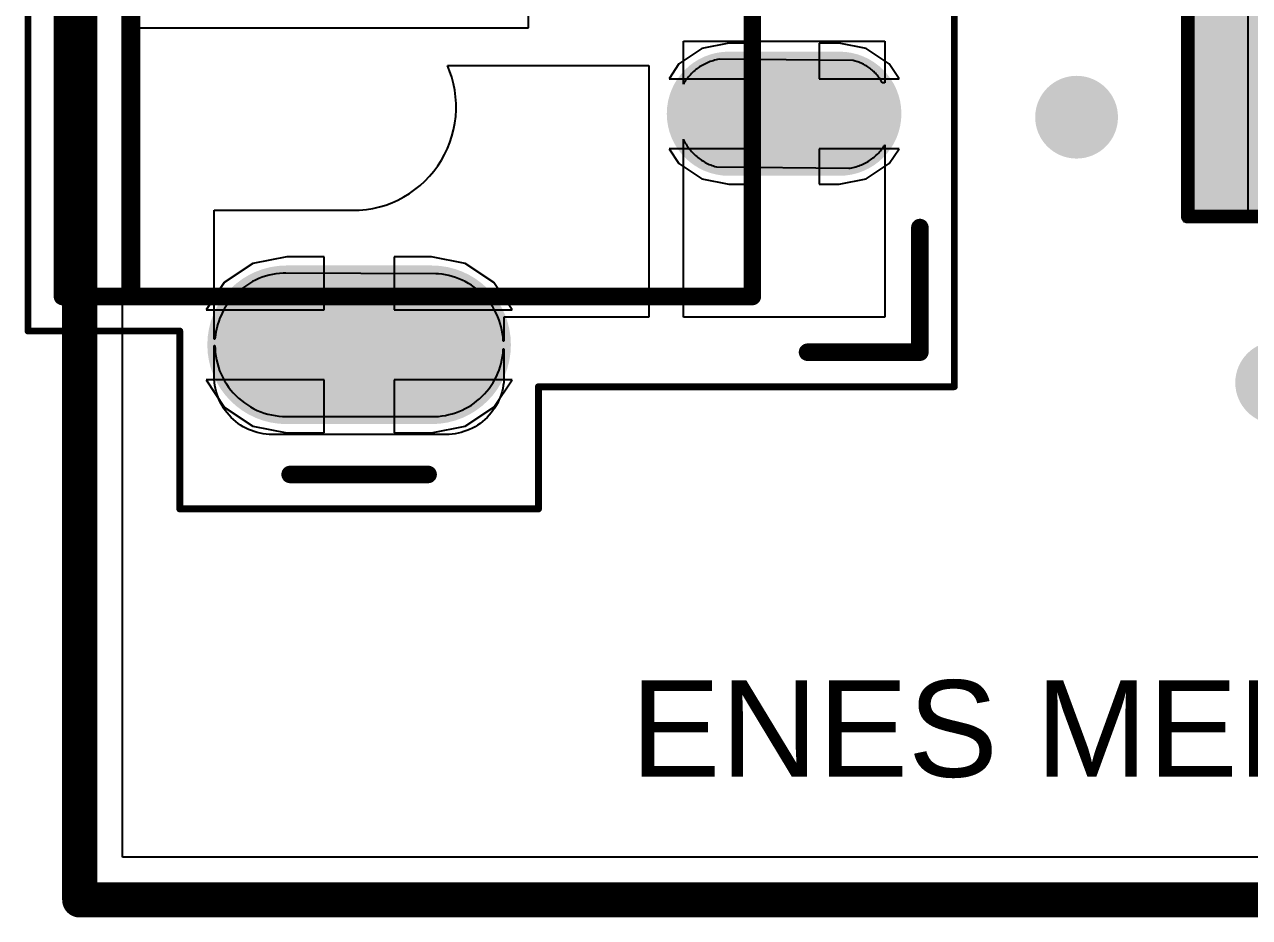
# Model space of a CAD drawing. Header units: millimetres. Extents: x -0.02 to 2.02, y -0.29 to 0.8.
# Drawn here: x -0.0157 to 0.3338, y -0.0155 to 0.2393 of the extents above; entities that cross this region are included whole.
import ezdxf

# ---------------------------------------------------------------- set-up
doc = ezdxf.new("R2010")
doc.units = ezdxf.units.MM
doc.header["$MEASUREMENT"] = 0
for name, color, linetype in [('BottomLayer', 5, 'Continuous'), ('BottomSolder', 6, 'Continuous'), ('DrillGuide', 244, 'Continuous'), ('KeepOutLayer', 6, 'Continuous'), ('Mechanical2', 216, 'Continuous'), ('Mechanical3', 76, 'Continuous'), ('Mechanical4', 56, 'Continuous'), ('Mechanical5', 56, 'Continuous'), ('MultiLayer', 9, 'Continuous'), ('PadHoleLayer', 156, 'Continuous'), ('TopLayer', 1, 'Continuous'), ('TopOverlay', 2, 'Continuous'), ('TopPaste', 8, 'Continuous'), ('TopSolder', 216, 'Continuous'), ('ViaHoleLayer', 16, 'Continuous')]:
    doc.layers.add(name, color=color, linetype=linetype)
doc.styles.add('Arial', font='arial.ttf', dxfattribs={"height": 0.2})

# ---------------------------------------------------------------- blocks, each defined once
blk = doc.blocks.new('_7')
at = {"layer": 'BottomLayer'}
h = blk.add_hatch(color=5, dxfattribs=at)
edge = h.paths.add_edge_path()
edge.add_arc((0.09547, 0.10551), 0.01575, 180, 360)
edge.add_line((0.11122, 0.10551), (0.11122, 0.13701))
edge.add_arc((0.09547, 0.13701), 0.01575, 0, 180)
edge.add_line((0.07972, 0.13701), (0.07972, 0.10551))
h = blk.add_hatch(color=5, dxfattribs=at)
edge = h.paths.add_edge_path()
edge.add_arc((0.16142, -0.02067), 0.02067, 180, 360)
edge.add_line((0.18209, -0.02067), (0.18209, 0.02067))
edge.add_arc((0.16142, 0.02067), 0.02067, 0, 180)
edge.add_line((0.14075, 0.02067), (0.14075, -0.02067))
at = {"layer": 'BottomSolder'}
h = blk.add_hatch(color=6, dxfattribs=at)
edge = h.paths.add_edge_path()
edge.add_arc((0.09547, 0.10551), 0.01772, 180, 360)
edge.add_line((0.11319, 0.10551), (0.11319, 0.13701))
edge.add_arc((0.09547, 0.13701), 0.01772, 0, 180)
edge.add_line((0.07776, 0.13701), (0.07776, 0.10551))
h = blk.add_hatch(color=6, dxfattribs=at)
edge = h.paths.add_edge_path()
edge.add_arc((0.16142, -0.02067), 0.02264, 180, 360)
edge.add_line((0.18406, -0.02067), (0.18406, 0.02067))
edge.add_arc((0.16142, 0.02067), 0.02264, 0, 180)
edge.add_line((0.13878, 0.02067), (0.13878, -0.02067))
at = {"layer": 'MultiLayer'}
h = blk.add_hatch(color=9, dxfattribs=at)
edge = h.paths.add_edge_path()
edge.add_arc((0.09547, 0.10551), 0.01575, 180, 360)
edge.add_line((0.11122, 0.10551), (0.11122, 0.13701))
edge.add_arc((0.09547, 0.13701), 0.01575, 0, 180)
edge.add_line((0.07972, 0.13701), (0.07972, 0.10551))
h = blk.add_hatch(color=9, dxfattribs=at)
edge = h.paths.add_edge_path()
edge.add_arc((0.16142, -0.02067), 0.02067, 180, 360)
edge.add_line((0.18209, -0.02067), (0.18209, 0.02067))
edge.add_arc((0.16142, 0.02067), 0.02067, 0, 180)
edge.add_line((0.14075, 0.02067), (0.14075, -0.02067))
at = {"layer": 'PadHoleLayer'}
h = blk.add_hatch(color=156, dxfattribs=at)
edge = h.paths.add_edge_path()
edge.add_arc((0.09547, 0.11339), 0.0128, 180, 360)
edge.add_line((0.10827, 0.11339), (0.10827, 0.12913))
edge.add_arc((0.09547, 0.12913), 0.0128, 0, 180)
edge.add_line((0.08268, 0.12913), (0.08268, 0.11339))
h = blk.add_hatch(color=156, dxfattribs=at)
edge = h.paths.add_edge_path()
edge.add_arc((0.16142, -0.0126), 0.01378, 180, 360)
edge.add_line((0.1752, -0.0126), (0.1752, 0.0126))
edge.add_arc((0.16142, 0.0126), 0.01378, 0, 180)
edge.add_line((0.14764, 0.0126), (0.14764, -0.0126))
at = {"layer": 'TopLayer'}
h = blk.add_hatch(color=1, dxfattribs=at)
edge = h.paths.add_edge_path()
edge.add_arc((0.09547, 0.10551), 0.01575, 180, 360)
edge.add_line((0.11122, 0.10551), (0.11122, 0.13701))
edge.add_arc((0.09547, 0.13701), 0.01575, 0, 180)
edge.add_line((0.07972, 0.13701), (0.07972, 0.10551))
h = blk.add_hatch(color=1, dxfattribs=at)
edge = h.paths.add_edge_path()
edge.add_arc((0.16142, -0.02067), 0.02067, 180, 360)
edge.add_line((0.18209, -0.02067), (0.18209, 0.02067))
edge.add_arc((0.16142, 0.02067), 0.02067, 0, 180)
edge.add_line((0.14075, 0.02067), (0.14075, -0.02067))
at = {"layer": 'TopSolder'}
h = blk.add_hatch(color=216, dxfattribs=at)
edge = h.paths.add_edge_path()
edge.add_arc((0.09547, 0.10551), 0.01772, 180, 360)
edge.add_line((0.11319, 0.10551), (0.11319, 0.13701))
edge.add_arc((0.09547, 0.13701), 0.01772, 0, 180)
edge.add_line((0.07776, 0.13701), (0.07776, 0.10551))
h = blk.add_hatch(color=216, dxfattribs=at)
edge = h.paths.add_edge_path()
edge.add_arc((0.16142, -0.02067), 0.02264, 180, 360)
edge.add_line((0.18406, -0.02067), (0.18406, 0.02067))
edge.add_arc((0.16142, 0.02067), 0.02264, 0, 180)
edge.add_line((0.13878, 0.02067), (0.13878, -0.02067))
at = {"layer": 'Mechanical2', "const_width": 0.00197}
for points in [[(0.17339, 0.16984), (-0.17339, 0.16984)], [(0.17339, 0.05118), (0.17339, 0.16984)], [(0.20827, 0.05118), (0.17339, 0.05118)], [(0.20827, -0.05118), (0.20827, 0.05118)], [(0.20827, -0.05118), (0.15748, -0.05118)], [(0.15748, -0.09449), (0.15748, -0.05118)], [(0.15748, -0.09449), (-0.15748, -0.09449)]]:
    blk.add_lwpolyline(points, dxfattribs=at)
at = {"layer": 'Mechanical2', "const_width": 0.000984}
for points in [[(0.17289, 0.16984, 1), (0.17388, 0.16984, 1)], [(0.17289, 0.16984, 1), (0.17388, 0.16984, 1)], [(0.17289, 0.05118, 1), (0.17388, 0.05118, 1)], [(0.17289, 0.05118, 1), (0.17388, 0.05118, 1)], [(0.20778, 0.05118, 1), (0.20876, 0.05118, 1)], [(0.20778, 0.05118, 1), (0.20876, 0.05118, 1)], [(0.15699, -0.05118, 1), (0.15797, -0.05118, 1)], [(0.15699, -0.05118, 1), (0.15797, -0.05118, 1)], [(0.20778, -0.05118, 1), (0.20876, -0.05118, 1)], [(0.20778, -0.05118, 1), (0.20876, -0.05118, 1)], [(0.15699, -0.09449, 1), (0.15797, -0.09449, 1)], [(0.15699, -0.09449, 1), (0.15797, -0.09449, 1)]]:
    blk.add_lwpolyline(points, format="xyb", close=True, dxfattribs=at)
at = {"layer": 'Mechanical3', "const_width": 0.00197}
for points in [[(0.17339, 0.16984), (-0.17339, 0.16984)], [(0.17339, 0.05118), (0.17339, 0.16984)], [(0.20827, 0.05118), (0.17339, 0.05118)], [(0.20827, -0.05118), (0.20827, 0.05118)], [(0.15748, -0.09449), (0.15748, -0.05118)], [(0.20827, -0.05118), (0.15748, -0.05118)], [(0.15748, -0.09449), (-0.15748, -0.09449)]]:
    blk.add_lwpolyline(points, dxfattribs=at)
at = {"layer": 'Mechanical3', "const_width": 0.000984}
for points in [[(0.17289, 0.16984, 1), (0.17388, 0.16984, 1)], [(0.17289, 0.16984, 1), (0.17388, 0.16984, 1)], [(0.17289, 0.05118, 1), (0.17388, 0.05118, 1)], [(0.17289, 0.05118, 1), (0.17388, 0.05118, 1)], [(0.20778, 0.05118, 1), (0.20876, 0.05118, 1)], [(0.20778, 0.05118, 1), (0.20876, 0.05118, 1)], [(0.15699, -0.05118, 1), (0.15797, -0.05118, 1)], [(0.15699, -0.05118, 1), (0.15797, -0.05118, 1)], [(0.20778, -0.05118, 1), (0.20876, -0.05118, 1)], [(0.20778, -0.05118, 1), (0.20876, -0.05118, 1)], [(0.15699, -0.09449, 1), (0.15797, -0.09449, 1)], [(0.15699, -0.09449, 1), (0.15797, -0.09449, 1)]]:
    blk.add_lwpolyline(points, format="xyb", close=True, dxfattribs=at)
at = {"layer": 'Mechanical4', "const_width": 0.005}
for points in [[(0.14764, 0.1122), (-0.14764, 0.1122)], [(0.14764, -0.06496), (0.14764, 0.1122)], [(0.14764, -0.06496), (-0.14764, -0.06496)], [(0.14764, -0.08465), (0.14764, -0.06496)], [(0.14764, -0.08465), (-0.14764, -0.08465)]]:
    blk.add_lwpolyline(points, dxfattribs=at)
at = {"layer": 'Mechanical4', "const_width": 0.0025}
for points in [[(0.14639, 0.1122, 1), (0.14889, 0.1122, 1)], [(0.14639, 0.1122, 1), (0.14889, 0.1122, 1)], [(0.14639, -0.06496, 1), (0.14889, -0.06496, 1)], [(0.14639, -0.06496, 1), (0.14889, -0.06496, 1)], [(0.14639, -0.06496, 1), (0.14889, -0.06496, 1)], [(0.14639, -0.08465, 1), (0.14889, -0.08465, 1)], [(0.14639, -0.08465, 1), (0.14889, -0.08465, 1)]]:
    blk.add_lwpolyline(points, format="xyb", close=True, dxfattribs=at)
at = {"layer": 'Mechanical5', "const_width": 0.00197}
for points in [[(0.17339, 0.16984), (-0.17339, 0.16984)], [(0.17339, 0.05118), (0.17339, 0.16984)], [(0.20827, 0.05118), (0.17339, 0.05118)], [(0.20827, -0.05118), (0.20827, 0.05118)], [(0.20827, -0.05118), (0.15748, -0.05118)], [(0.15748, -0.09449), (0.15748, -0.05118)], [(0.15748, -0.09449), (-0.15748, -0.09449)]]:
    blk.add_lwpolyline(points, dxfattribs=at)
at = {"layer": 'Mechanical5', "const_width": 0.000984}
for points in [[(0.17289, 0.16984, 1), (0.17388, 0.16984, 1)], [(0.17289, 0.16984, 1), (0.17388, 0.16984, 1)], [(0.17289, 0.05118, 1), (0.17388, 0.05118, 1)], [(0.17289, 0.05118, 1), (0.17388, 0.05118, 1)], [(0.20778, 0.05118, 1), (0.20876, 0.05118, 1)], [(0.20778, 0.05118, 1), (0.20876, 0.05118, 1)], [(0.15699, -0.05118, 1), (0.15797, -0.05118, 1)], [(0.15699, -0.05118, 1), (0.15797, -0.05118, 1)], [(0.20778, -0.05118, 1), (0.20876, -0.05118, 1)], [(0.20778, -0.05118, 1), (0.20876, -0.05118, 1)], [(0.15699, -0.09449, 1), (0.15797, -0.09449, 1)], [(0.15699, -0.09449, 1), (0.15797, -0.09449, 1)]]:
    blk.add_lwpolyline(points, format="xyb", close=True, dxfattribs=at)
at = {"layer": 'TopLayer'}
for p, q in [((0.0748, 0.09252), (0.0748, 0.15)), ((0.0748, 0.15), (0.08661, 0.15)), ((0.08343, 0.14682), (0.08319, 0.14655)), ((0.08368, 0.14707), (0.08343, 0.14682)), ((0.08394, 0.14732), (0.08368, 0.14707)), ((0.08421, 0.14756), (0.08394, 0.14732)), ((0.08448, 0.14779), (0.08421, 0.14756)), ((0.08476, 0.14801), (0.08448, 0.14779)), ((0.08504, 0.14823), (0.08476, 0.14801)), ((0.08533, 0.14844), (0.08504, 0.14823)), ((0.08563, 0.14864), (0.08533, 0.14844)), ((0.08593, 0.14883), (0.08563, 0.14864)), ((0.08624, 0.14901), (0.08593, 0.14883)), ((0.08661, 0.14921), (0.08624, 0.14901)), ((0.08661, 0.15), (0.08661, 0.14921)), ((0.10472, 0.14975), (0.10433, 0.15)), ((0.10433, 0.15), (0.15354, 0.15)), ((0.10507, 0.14951), (0.10472, 0.14975)), ((0.10541, 0.14926), (0.10507, 0.14951)), ((0.10574, 0.149), (0.10541, 0.14926)), ((0.10607, 0.14874), (0.10574, 0.149)), ((0.10638, 0.14846), (0.10607, 0.14874)), ((0.10669, 0.14817), (0.10638, 0.14846)), ((0.10699, 0.14788), (0.10669, 0.14817)), ((0.10728, 0.14757), (0.10699, 0.14788)), ((0.10757, 0.14726), (0.10728, 0.14757)), ((0.10784, 0.14694), (0.10757, 0.14726)), ((0.1081, 0.14661), (0.10784, 0.14694)), ((0.15354, 0.15), (0.15354, 0.09252)), ((0.08122, 0.14359), (0.08107, 0.14326)), ((0.08137, 0.14391), (0.08122, 0.14359)), ((0.08154, 0.14422), (0.08137, 0.14391)), ((0.08172, 0.14453), (0.08154, 0.14422)), ((0.0819, 0.14484), (0.08172, 0.14453)), ((0.0821, 0.14514), (0.0819, 0.14484)), ((0.0823, 0.14544), (0.0821, 0.14514)), ((0.08251, 0.14572), (0.0823, 0.14544)), ((0.08273, 0.14601), (0.08251, 0.14572)), ((0.08296, 0.14628), (0.08273, 0.14601)), ((0.08319, 0.14655), (0.08296, 0.14628)), ((0.10836, 0.14628), (0.1081, 0.14661)), ((0.1086, 0.14594), (0.10836, 0.14628)), ((0.10884, 0.14559), (0.1086, 0.14594)), ((0.10906, 0.14523), (0.10884, 0.14559)), ((0.10927, 0.14487), (0.10906, 0.14523)), ((0.10948, 0.1445), (0.10927, 0.14487)), ((0.10967, 0.14412), (0.10948, 0.1445)), ((0.10985, 0.14374), (0.10967, 0.14412)), ((0.11002, 0.14336), (0.10985, 0.14374)), ((0.11018, 0.14297), (0.11002, 0.14336)), ((0.08031, 0.14094), (0.07992, 0.10276)), ((0.08038, 0.14123), (0.08031, 0.14094)), ((0.08047, 0.14158), (0.08038, 0.14123)), ((0.08057, 0.14192), (0.08047, 0.14158)), ((0.08068, 0.14226), (0.08057, 0.14192)), ((0.0808, 0.1426), (0.08068, 0.14226)), ((0.08093, 0.14293), (0.0808, 0.1426)), ((0.08107, 0.14326), (0.08093, 0.14293)), ((0.11033, 0.14258), (0.11018, 0.14297)), ((0.11046, 0.14218), (0.11033, 0.14258)), ((0.11059, 0.14177), (0.11046, 0.14218)), ((0.1107, 0.14137), (0.11059, 0.14177)), ((0.1108, 0.14096), (0.1107, 0.14137)), ((0.11089, 0.14055), (0.1108, 0.14096)), ((0.11097, 0.14014), (0.11089, 0.14055)), ((0.11102, 0.13976), (0.11097, 0.14014)), ((0.11063, 0.10197), (0.11102, 0.13976)), ((0.07992, 0.10276), (0.08002, 0.10226)), ((0.08002, 0.10226), (0.08011, 0.10184)), ((0.08011, 0.10184), (0.08021, 0.10142)), ((0.08021, 0.10142), (0.08033, 0.10101)), ((0.11037, 0.10111), (0.1105, 0.10151)), ((0.1105, 0.10151), (0.11063, 0.10197)), ((0.08033, 0.10101), (0.08046, 0.1006)), ((0.08046, 0.1006), (0.0806, 0.1002)), ((0.0806, 0.1002), (0.08075, 0.0998)), ((0.08075, 0.0998), (0.08092, 0.0994)), ((0.08092, 0.0994), (0.08109, 0.09901)), ((0.08109, 0.09901), (0.08128, 0.09863)), ((0.08128, 0.09863), (0.08148, 0.09825)), ((0.08148, 0.09825), (0.08168, 0.09787)), ((0.08168, 0.09787), (0.0819, 0.0975)), ((0.10872, 0.09769), (0.10895, 0.09805)), ((0.10895, 0.09805), (0.10916, 0.09841)), ((0.10916, 0.09841), (0.10937, 0.09878)), ((0.10937, 0.09878), (0.10957, 0.09916)), ((0.10957, 0.09916), (0.10975, 0.09954)), ((0.10975, 0.09954), (0.10992, 0.09992)), ((0.10992, 0.09992), (0.11008, 0.10031)), ((0.11008, 0.10031), (0.11024, 0.10071)), ((0.11024, 0.10071), (0.11037, 0.10111)), ((0.0819, 0.0975), (0.08213, 0.09714)), ((0.08213, 0.09714), (0.08237, 0.09679)), ((0.08237, 0.09679), (0.08263, 0.09644)), ((0.08263, 0.09644), (0.08289, 0.0961)), ((0.08289, 0.0961), (0.08316, 0.09577)), ((0.08316, 0.09577), (0.08344, 0.09544)), ((0.08344, 0.09544), (0.08373, 0.09513)), ((0.08373, 0.09513), (0.08403, 0.09482)), ((0.08403, 0.09482), (0.08433, 0.09452)), ((0.08433, 0.09452), (0.08465, 0.09423)), ((0.10559, 0.09427), (0.10591, 0.09454)), ((0.10591, 0.09454), (0.10624, 0.09482)), ((0.10624, 0.09482), (0.10655, 0.0951)), ((0.10655, 0.0951), (0.10685, 0.0954)), ((0.10685, 0.0954), (0.10715, 0.0957)), ((0.10715, 0.0957), (0.10743, 0.09601)), ((0.10743, 0.09601), (0.10771, 0.09633)), ((0.10771, 0.09633), (0.10798, 0.09666)), ((0.10798, 0.09666), (0.10823, 0.097)), ((0.10823, 0.097), (0.10848, 0.09734)), ((0.10848, 0.09734), (0.10872, 0.09769)), ((0.08701, 0.09252), (0.0748, 0.09252)), ((0.08465, 0.09423), (0.08497, 0.09395)), ((0.08497, 0.09395), (0.0853, 0.09368)), ((0.0853, 0.09368), (0.08564, 0.09342)), ((0.08564, 0.09342), (0.08599, 0.09317)), ((0.08599, 0.09317), (0.08635, 0.09293)), ((0.08635, 0.09293), (0.08671, 0.0927)), ((0.08671, 0.0927), (0.08701, 0.09252)), ((0.10276, 0.09252), (0.10309, 0.09268)), ((0.15354, 0.09252), (0.10276, 0.09252)), ((0.10309, 0.09268), (0.10347, 0.09288)), ((0.10347, 0.09288), (0.10384, 0.09308)), ((0.10384, 0.09308), (0.1042, 0.0933)), ((0.1042, 0.0933), (0.10456, 0.09353)), ((0.10456, 0.09353), (0.10491, 0.09377)), ((0.10491, 0.09377), (0.10525, 0.09401)), ((0.10525, 0.09401), (0.10559, 0.09427)), ((0.08169, 0.0252), (0.08169, 0.08268)), ((0.08169, 0.08268), (0.15354, 0.08268)), ((0.15354, 0.08268), (0.15354, 0.04134)), ((0.15168, 0.03871), (0.15081, 0.03822)), ((0.15257, 0.03917), (0.15168, 0.03871)), ((0.15348, 0.03958), (0.15257, 0.03917)), ((0.15441, 0.03994), (0.15348, 0.03958)), ((0.15354, 0.04134), (0.16043, 0.04134)), ((0.15535, 0.04026), (0.15441, 0.03994)), ((0.15632, 0.04053), (0.15535, 0.04026)), ((0.15729, 0.04076), (0.15632, 0.04053)), ((0.15827, 0.04093), (0.15729, 0.04076)), ((0.15926, 0.04106), (0.15827, 0.04093)), ((0.16043, 0.04114), (0.15926, 0.04106)), ((0.16043, 0.04134), (0.16043, 0.04114)), ((0.1626, 0.04114), (0.1626, 0.04134)), ((0.1626, 0.04134), (0.17047, 0.04134)), ((0.16377, 0.04106), (0.1626, 0.04114)), ((0.16476, 0.04093), (0.16377, 0.04106)), ((0.16574, 0.04076), (0.16476, 0.04093)), ((0.16672, 0.04053), (0.16574, 0.04076)), ((0.16768, 0.04026), (0.16672, 0.04053)), ((0.16862, 0.03994), (0.16768, 0.04026)), ((0.16955, 0.03958), (0.16862, 0.03994)), ((0.17046, 0.03917), (0.16955, 0.03958)), ((0.17135, 0.03871), (0.17046, 0.03917)), ((0.17047, 0.04134), (0.17134, 0.04132)), ((0.17134, 0.04132), (0.1722, 0.04125)), ((0.17222, 0.03822), (0.17135, 0.03871)), ((0.1722, 0.04125), (0.17306, 0.04113)), ((0.17306, 0.04113), (0.17391, 0.04098)), ((0.17391, 0.04098), (0.17475, 0.04078)), ((0.17475, 0.04078), (0.17558, 0.04053)), ((0.17558, 0.04053), (0.1764, 0.04024)), ((0.1764, 0.04024), (0.1772, 0.03991)), ((0.1772, 0.03991), (0.17798, 0.03954)), ((0.17798, 0.03954), (0.17874, 0.03912)), ((0.17874, 0.03912), (0.17948, 0.03867)), ((0.17948, 0.03867), (0.18019, 0.03818)), ((0.14691, 0.03512), (0.14623, 0.03439)), ((0.14763, 0.03582), (0.14691, 0.03512)), ((0.14838, 0.03647), (0.14763, 0.03582)), ((0.14916, 0.0371), (0.14838, 0.03647)), ((0.14997, 0.03768), (0.14916, 0.0371)), ((0.15081, 0.03822), (0.14997, 0.03768)), ((0.17306, 0.03768), (0.17222, 0.03822)), ((0.17387, 0.0371), (0.17306, 0.03768)), ((0.17465, 0.03647), (0.17387, 0.0371)), ((0.1754, 0.03582), (0.17465, 0.03647)), ((0.17612, 0.03512), (0.1754, 0.03582)), ((0.1768, 0.03439), (0.17612, 0.03512)), ((0.18019, 0.03818), (0.18088, 0.03765)), ((0.18088, 0.03765), (0.18154, 0.03709)), ((0.18154, 0.03709), (0.18216, 0.0365)), ((0.18216, 0.0365), (0.18276, 0.03587)), ((0.18276, 0.03587), (0.18332, 0.03521)), ((0.18332, 0.03521), (0.18385, 0.03452)), ((0.14441, 0.03202), (0.14389, 0.03117)), ((0.14498, 0.03284), (0.14441, 0.03202)), ((0.14559, 0.03363), (0.14498, 0.03284)), ((0.14623, 0.03439), (0.14559, 0.03363)), ((0.17745, 0.03363), (0.1768, 0.03439)), ((0.17805, 0.03284), (0.17745, 0.03363)), ((0.17862, 0.03202), (0.17805, 0.03284)), ((0.17914, 0.03117), (0.17862, 0.03202)), ((0.18385, 0.03452), (0.18434, 0.03381)), ((0.18434, 0.03381), (0.18479, 0.03307)), ((0.18479, 0.03307), (0.18521, 0.03231)), ((0.18521, 0.03231), (0.18558, 0.03153)), ((0.18558, 0.03153), (0.18591, 0.03073)), ((0.14257, 0.02848), (0.14222, 0.02754)), ((0.14296, 0.0294), (0.14257, 0.02848)), ((0.1434, 0.03029), (0.14296, 0.0294)), ((0.14389, 0.03117), (0.1434, 0.03029)), ((0.17963, 0.03029), (0.17914, 0.03117)), ((0.18007, 0.0294), (0.17963, 0.03029)), ((0.18046, 0.02848), (0.18007, 0.0294)), ((0.18081, 0.02754), (0.18046, 0.02848)), ((0.18591, 0.03073), (0.1862, 0.02991)), ((0.1862, 0.02991), (0.18644, 0.02908)), ((0.18644, 0.02908), (0.18665, 0.02824)), ((0.18665, 0.02824), (0.1868, 0.02739)), ((0.08327, 0.02583), (0.08169, 0.0252)), ((0.08507, 0.02643), (0.08327, 0.02583)), ((0.08689, 0.02692), (0.08507, 0.02643)), ((0.08875, 0.02728), (0.08689, 0.02692)), ((0.09062, 0.02753), (0.08875, 0.02728)), ((0.09251, 0.02766), (0.09062, 0.02753)), ((0.0944, 0.02766), (0.09251, 0.02766)), ((0.09629, 0.02755), (0.0944, 0.02766)), ((0.09816, 0.02731), (0.09629, 0.02755)), ((0.10002, 0.02696), (0.09816, 0.02731)), ((0.10185, 0.02648), (0.10002, 0.02696)), ((0.10365, 0.02589), (0.10185, 0.02648)), ((0.1054, 0.02519), (0.10365, 0.02589)), ((0.10711, 0.02438), (0.1054, 0.02519)), ((0.14146, 0.02465), (0.1413, 0.02366)), ((0.14167, 0.02563), (0.14146, 0.02465)), ((0.14192, 0.02659), (0.14167, 0.02563)), ((0.14222, 0.02754), (0.14192, 0.02659)), ((0.18111, 0.02659), (0.18081, 0.02754)), ((0.18136, 0.02563), (0.18111, 0.02659)), ((0.18157, 0.02465), (0.18136, 0.02563)), ((0.18173, 0.02366), (0.18157, 0.02465)), ((0.1868, 0.02739), (0.18692, 0.02653)), ((0.18692, 0.02653), (0.18699, 0.02567)), ((0.18699, 0.02567), (0.18701, 0.0248)), ((0.18701, 0.0248), (0.18701, -0.0248)), ((0.10876, 0.02346), (0.10711, 0.02438)), ((0.11035, 0.02243), (0.10876, 0.02346)), ((0.11187, 0.02131), (0.11035, 0.02243)), ((0.11331, 0.02009), (0.11187, 0.02131)), ((0.14114, 0.02185), (0.14094, -0.02087)), ((0.14119, 0.02267), (0.14114, 0.02185)), ((0.1413, 0.02366), (0.14119, 0.02267)), ((0.18184, 0.02267), (0.18173, 0.02366)), ((0.18189, 0.02185), (0.18184, 0.02267)), ((0.18189, -0.02067), (0.18189, 0.02185)), ((0.11468, 0.01878), (0.11331, 0.02009)), ((0.11596, 0.01738), (0.11468, 0.01878)), ((0.11714, 0.01591), (0.11596, 0.01738)), ((0.11823, 0.01436), (0.11714, 0.01591)), ((0.11922, 0.01275), (0.11823, 0.01436)), ((0.1201, 0.01108), (0.11922, 0.01275)), ((0.12087, 0.00935), (0.1201, 0.01108)), ((0.12154, 0.00758), (0.12087, 0.00935)), ((0.12208, 0.00577), (0.12154, 0.00758)), ((0.12251, 0.00393), (0.12208, 0.00577)), ((0.12283, 0.00207), (0.12251, 0.00393)), ((0.12303, 0), (0.12283, 0.00207)), ((0.12303, -0.04134), (0.12303, 0)), ((0.14094, -0.02087), (0.14097, -0.02171)), ((0.18186, -0.02183), (0.18189, -0.02067)), ((0.14097, -0.02171), (0.14104, -0.02272)), ((0.14104, -0.02272), (0.14117, -0.02372)), ((0.14117, -0.02372), (0.14134, -0.02472)), ((0.18144, -0.025), (0.18164, -0.02396)), ((0.18164, -0.02396), (0.18178, -0.0229)), ((0.18178, -0.0229), (0.18186, -0.02183)), ((0.14134, -0.02472), (0.14157, -0.02571)), ((0.14157, -0.02571), (0.14184, -0.02669)), ((0.14184, -0.02669), (0.14216, -0.02765)), ((0.14216, -0.02765), (0.14253, -0.0286)), ((0.18054, -0.02807), (0.18089, -0.02706)), ((0.18089, -0.02706), (0.1812, -0.02604)), ((0.1812, -0.02604), (0.18144, -0.025)), ((0.1868, -0.02739), (0.18665, -0.02824)), ((0.18692, -0.02653), (0.1868, -0.02739)), ((0.18699, -0.02567), (0.18692, -0.02653)), ((0.18701, -0.0248), (0.18699, -0.02567)), ((0.14253, -0.0286), (0.14294, -0.02952)), ((0.14294, -0.02952), (0.1434, -0.03043)), ((0.1434, -0.03043), (0.1439, -0.03131)), ((0.1439, -0.03131), (0.14445, -0.03216)), ((0.1786, -0.03186), (0.17916, -0.03095)), ((0.17916, -0.03095), (0.17967, -0.03002)), ((0.17967, -0.03002), (0.18013, -0.02905)), ((0.18013, -0.02905), (0.18054, -0.02807)), ((0.18591, -0.03073), (0.18558, -0.03153)), ((0.1862, -0.02991), (0.18591, -0.03073)), ((0.18644, -0.02908), (0.1862, -0.02991)), ((0.18665, -0.02824), (0.18644, -0.02908)), ((0.14445, -0.03216), (0.14504, -0.03299)), ((0.14504, -0.03299), (0.14567, -0.03379)), ((0.14567, -0.03379), (0.14633, -0.03455)), ((0.14633, -0.03455), (0.14704, -0.03528)), ((0.17592, -0.03517), (0.17666, -0.0344)), ((0.17666, -0.0344), (0.17735, -0.03359)), ((0.17735, -0.03359), (0.178, -0.03274)), ((0.178, -0.03274), (0.1786, -0.03186)), ((0.18385, -0.03452), (0.18332, -0.03521)), ((0.18434, -0.03381), (0.18385, -0.03452)), ((0.18479, -0.03307), (0.18434, -0.03381)), ((0.18521, -0.03231), (0.18479, -0.03307)), ((0.18558, -0.03153), (0.18521, -0.03231)), ((0.14704, -0.03528), (0.14778, -0.03598)), ((0.14778, -0.03598), (0.14855, -0.03663)), ((0.14855, -0.03663), (0.14935, -0.03725)), ((0.14935, -0.03725), (0.15019, -0.03783)), ((0.15019, -0.03783), (0.15105, -0.03837)), ((0.15105, -0.03837), (0.15193, -0.03886)), ((0.17077, -0.03892), (0.1717, -0.03841)), ((0.1717, -0.03841), (0.17261, -0.03785)), ((0.17261, -0.03785), (0.17349, -0.03725)), ((0.17349, -0.03725), (0.17434, -0.0366)), ((0.17434, -0.0366), (0.17515, -0.03591)), ((0.17515, -0.03591), (0.17592, -0.03517)), ((0.18019, -0.03818), (0.17948, -0.03867)), ((0.18088, -0.03765), (0.18019, -0.03818)), ((0.18154, -0.03709), (0.18088, -0.03765)), ((0.18216, -0.0365), (0.18154, -0.03709)), ((0.18276, -0.03587), (0.18216, -0.0365)), ((0.18332, -0.03521), (0.18276, -0.03587)), ((0.15984, -0.04134), (0.12303, -0.04134)), ((0.15193, -0.03886), (0.15284, -0.03931)), ((0.15284, -0.03931), (0.15377, -0.03971)), ((0.15377, -0.03971), (0.15472, -0.04007)), ((0.15472, -0.04007), (0.15569, -0.04038)), ((0.15569, -0.04038), (0.15667, -0.04064)), ((0.15667, -0.04064), (0.15766, -0.04085)), ((0.15766, -0.04085), (0.15866, -0.04101)), ((0.15866, -0.04101), (0.15984, -0.04114)), ((0.15984, -0.04114), (0.15984, -0.04134)), ((0.16161, -0.04114), (0.16258, -0.04111)), ((0.16161, -0.04134), (0.16161, -0.04114)), ((0.17047, -0.04134), (0.16161, -0.04134)), ((0.16258, -0.04111), (0.16365, -0.04103)), ((0.16365, -0.04103), (0.1647, -0.04089)), ((0.1647, -0.04089), (0.16575, -0.0407)), ((0.16575, -0.0407), (0.16679, -0.04045)), ((0.16679, -0.04045), (0.16781, -0.04014)), ((0.16781, -0.04014), (0.16882, -0.03979)), ((0.16882, -0.03979), (0.1698, -0.03938)), ((0.1698, -0.03938), (0.17077, -0.03892)), ((0.17134, -0.04132), (0.17047, -0.04134)), ((0.1722, -0.04125), (0.17134, -0.04132)), ((0.17306, -0.04113), (0.1722, -0.04125)), ((0.17391, -0.04098), (0.17306, -0.04113)), ((0.17475, -0.04078), (0.17391, -0.04098)), ((0.17558, -0.04053), (0.17475, -0.04078)), ((0.1764, -0.04024), (0.17558, -0.04053)), ((0.1772, -0.03991), (0.1764, -0.04024)), ((0.17798, -0.03954), (0.1772, -0.03991)), ((0.17874, -0.03912), (0.17798, -0.03954)), ((0.17948, -0.03867), (0.17874, -0.03912))]:
    blk.add_line(p, q, dxfattribs=at)
at = {"layer": 'TopOverlay', "const_width": 0.005}
for points in [[(0.16354, 0.16), (0.12795, 0.16)], [(0.16354, 0.12795), (0.16354, 0.16)], [(0.19843, -0.01969), (0.19843, 0.01969)]]:
    blk.add_lwpolyline(points, dxfattribs=at)
at = {"layer": 'TopOverlay', "const_width": 0.0025}
for points in [[(0.1267, 0.16, 1), (0.1292, 0.16, 1)], [(0.16229, 0.16, 1), (0.16479, 0.16, 1)], [(0.16229, 0.16, 1), (0.16479, 0.16, 1)], [(0.16229, 0.12795, 1), (0.16479, 0.12795, 1)], [(0.19718, 0.01969, 1), (0.19968, 0.01969, 1)], [(0.19718, -0.01969, 1), (0.19968, -0.01969, 1)]]:
    blk.add_lwpolyline(points, format="xyb", close=True, dxfattribs=at)
blk = doc.blocks.new('ML414H_IV01E_26')
at = {"layer": 'TopLayer'}
for points in [[(0.06332, 0.10216), (0.10269, 0.10216), (0.10269, 0.06279), (0.06332, 0.06279)], [(-0.05479, -0.03957), (0.10663, -0.03957), (0.10663, -0.1065), (-0.05479, -0.1065)]]:
    blk.add_hatch(color=1, dxfattribs=at).paths.add_polyline_path(points)
at = {"layer": 'TopPaste'}
blk.add_hatch(color=8, dxfattribs=at).paths.add_polyline_path([(-0.05479, -0.03957), (0.10663, -0.03957), (0.10663, -0.1065), (-0.05479, -0.1065)])
at = {"layer": 'TopSolder'}
for points in [[(0.06332, 0.10216), (0.10269, 0.10216), (0.10269, 0.06279), (0.06332, 0.06279)], [(-0.05676, -0.0376), (0.10859, -0.0376), (0.10859, -0.10847), (-0.05676, -0.10847)]]:
    blk.add_hatch(color=216, dxfattribs=at).paths.add_polyline_path(points)
at = {"layer": 'Mechanical2', "const_width": 0.00394}
for points in [[(-0.09843, -0.11024), (-0.09843, 0.1063)], [(0.01181, 0.1063), (-0.09843, 0.1063)], [(0.11024, 0.1063), (0.01181, 0.1063)], [(0.11024, -0.11024), (0.11024, 0.1063)], [(0, -0.01969), (0, 0.01969)], [(0.01969, 0), (-0.01969, 0)], [(0.11024, -0.11024), (-0.09843, -0.11024)]]:
    blk.add_lwpolyline(points, dxfattribs=at)
at = {"layer": 'Mechanical2', "const_width": 0.00197}
for points in [[(-0.09941, 0.1063, 1), (-0.09744, 0.1063, 1)], [(-0.09941, 0.1063, 1), (-0.09744, 0.1063, 1)], [(0.01083, 0.1063, 1), (0.0128, 0.1063, 1)], [(0.01083, 0.1063, 1), (0.0128, 0.1063, 1)], [(0.10925, 0.1063, 1), (0.11122, 0.1063, 1)], [(0.10925, 0.1063, 1), (0.11122, 0.1063, 1)], [(-0.00098, 0.01969, 1), (0.00098, 0.01969, 1)], [(-0.02067, 0, 1), (-0.0187, 0, 1)], [(0.0187, 0, 1), (0.02067, 0, 1)], [(-0.00098, -0.01969, 1), (0.00098, -0.01969, 1)], [(-0.09941, -0.11024, 1), (-0.09744, -0.11024, 1)], [(-0.09941, -0.11024, 1), (-0.09744, -0.11024, 1)], [(0.10925, -0.11024, 1), (0.11122, -0.11024, 1)], [(0.10925, -0.11024, 1), (0.11122, -0.11024, 1)]]:
    blk.add_lwpolyline(points, format="xyb", close=True, dxfattribs=at)
at = {"layer": 'Mechanical4', "const_width": 0.00394}
for points in [[(-0.09843, -0.11024), (-0.09843, 0.1063)], [(0.01181, 0.1063), (-0.09843, 0.1063)], [(0.11024, 0.1063), (0.01181, 0.1063)], [(0.11024, -0.11024), (0.11024, 0.1063)], [(0.11024, -0.11024), (-0.09843, -0.11024)]]:
    blk.add_lwpolyline(points, dxfattribs=at)
at = {"layer": 'Mechanical4', "const_width": 0.00197}
for points in [[(-0.09941, 0.1063, 1), (-0.09744, 0.1063, 1)], [(-0.09941, 0.1063, 1), (-0.09744, 0.1063, 1)], [(0.01083, 0.1063, 1), (0.0128, 0.1063, 1)], [(0.01083, 0.1063, 1), (0.0128, 0.1063, 1)], [(0.10925, 0.1063, 1), (0.11122, 0.1063, 1)], [(0.10925, 0.1063, 1), (0.11122, 0.1063, 1)], [(-0.09941, -0.11024, 1), (-0.09744, -0.11024, 1)], [(-0.09941, -0.11024, 1), (-0.09744, -0.11024, 1)], [(0.10925, -0.11024, 1), (0.11122, -0.11024, 1)], [(0.10925, -0.11024, 1), (0.11122, -0.11024, 1)]]:
    blk.add_lwpolyline(points, format="xyb", close=True, dxfattribs=at)
at = {"layer": 'TopLayer'}
for p, q in [((0.10663, 0.01161), (0.01214, 0.1061)), ((0.01214, 0.1061), (0.10663, 0.1061)), ((0.10663, 0.1061), (0.10663, 0.01161))]:
    blk.add_line(p, q, dxfattribs=at)
at = {"layer": 'TopOverlay', "const_width": 0.005}
for points in [[(-0.06898, -0.06433, -0.668179), (0.00329, 0.09427)], [(0.0952, 0.00866, -0.087489), (0.0894, -0.03257)]]:
    blk.add_lwpolyline(points, format="xyb", dxfattribs=at)
at = {"layer": 'TopOverlay', "const_width": 0.0025}
for points in [[(0.00204, 0.09427, 1), (0.00454, 0.09427, 1)], [(0.09395, 0.00866, 1), (0.09645, 0.00866, 1)], [(0.08815, -0.03257, 1), (0.09065, -0.03257, 1)], [(-0.07023, -0.06433, 1), (-0.06773, -0.06433, 1)]]:
    blk.add_lwpolyline(points, format="xyb", close=True, dxfattribs=at)
at = {"layer": 'Mechanical4'}
blk.add_text('BAT1', height=0.051181, dxfattribs=at).set_placement((-0.08268, -0.03937))

msp = doc.modelspace()

# ---------------------------------------------------------------- hatches: boundary and pattern name
at = {"layer": 'BottomLayer'}
h = msp.add_hatch(color=5, dxfattribs=at)
edge = h.paths.add_edge_path()
edge.add_arc((0.28445, 0.21288), 0.01181, 0, 360)
h = msp.add_hatch(color=5, dxfattribs=at)
edge = h.paths.add_edge_path()
edge.add_arc((0.34154, 0.1371), 0.01181, 0, 360)
at = {"layer": 'TopLayer'}
h = msp.add_hatch(color=1, dxfattribs=at)
edge = h.paths.add_edge_path()
edge.add_arc((0.28445, 0.21288), 0.01181, 0, 360)
h = msp.add_hatch(color=1, dxfattribs=at)
edge = h.paths.add_edge_path()
edge.add_arc((0.34154, 0.1371), 0.01181, 0, 360)
at = {"layer": 'ViaHoleLayer'}
h = msp.add_hatch(color=16, dxfattribs=at)
edge = h.paths.add_edge_path()
edge.add_arc((0.28445, 0.21288), 0.00591, 0, 360)

# ---------------------------------------------------------------- linework, layer by layer
at = {"layer": 'BottomLayer'}
for p, q in [((0.01224, 0.00169), (0.01224, 0.76659)), ((0.17753, 0.23247), (0.171, 0.2281)), ((0.18524, 0.234), (0.17753, 0.23247)), ((0.19098, 0.234), (0.18524, 0.234)), ((0.19098, 0.22387), (0.19098, 0.234)), ((0.21673, 0.234), (0.21098, 0.234)), ((0.21098, 0.234), (0.21098, 0.22387)), ((0.22444, 0.23247), (0.21673, 0.234)), ((0.23097, 0.2281), (0.22444, 0.23247)), ((0.171, 0.2281), (0.16817, 0.22387)), ((0.2338, 0.22387), (0.23097, 0.2281)), ((0.16817, 0.22387), (0.19098, 0.22387)), ((0.21098, 0.22387), (0.2338, 0.22387)), ((0.19098, 0.20387), (0.16817, 0.20387)), ((0.16817, 0.20387), (0.171, 0.19963)), ((0.19098, 0.19373), (0.19098, 0.20387)), ((0.2338, 0.20387), (0.21098, 0.20387)), ((0.21098, 0.20387), (0.21098, 0.19373)), ((0.23097, 0.19963), (0.2338, 0.20387)), ((0.171, 0.19963), (0.17753, 0.19526)), ((0.22444, 0.19526), (0.23097, 0.19963)), ((0.17753, 0.19526), (0.18524, 0.19373)), ((0.18524, 0.19373), (0.19098, 0.19373)), ((0.21098, 0.19373), (0.21673, 0.19373)), ((0.21673, 0.19373), (0.22444, 0.19526)), ((0.05906, 0.17307), (0.04943, 0.17116)), ((0.06972, 0.17307), (0.05906, 0.17307)), ((0.06972, 0.15792), (0.06972, 0.17307)), ((0.10039, 0.17307), (0.08972, 0.17307)), ((0.08972, 0.17307), (0.08972, 0.15792)), ((0.11002, 0.17116), (0.10039, 0.17307)), ((0.04943, 0.17116), (0.04127, 0.16571)), ((0.11818, 0.16571), (0.11002, 0.17116)), ((0.04127, 0.16571), (0.03607, 0.15792)), ((0.12338, 0.15792), (0.11818, 0.16571)), ((0.03607, 0.15792), (0.06972, 0.15792)), ((0.08972, 0.15792), (0.12338, 0.15792)), ((0.06972, 0.13792), (0.03607, 0.13792)), ((0.03607, 0.13792), (0.04127, 0.13014)), ((0.06972, 0.12277), (0.06972, 0.13792)), ((0.12338, 0.13792), (0.08972, 0.13792)), ((0.08972, 0.13792), (0.08972, 0.12277)), ((0.11818, 0.13014), (0.12338, 0.13792)), ((0.04127, 0.13014), (0.04943, 0.12468)), ((0.11002, 0.12468), (0.11818, 0.13014)), ((0.04943, 0.12468), (0.05906, 0.12277)), ((0.05906, 0.12277), (0.06972, 0.12277)), ((0.08972, 0.12277), (0.10039, 0.12277)), ((0.10039, 0.12277), (0.11002, 0.12468)), ((1.99114, 0.00169), (0.01224, 0.00169))]:
    msp.add_line(p, q, dxfattribs=at)
at = {"layer": 'DrillGuide', "const_width": 0.00394}
for points in [[(0, -0.01054), (0, 0.77883)], [(0, -0.01054), (2.0187, -0.01054)]]:
    msp.add_lwpolyline(points, dxfattribs=at)
at = {"layer": 'DrillGuide', "const_width": 0.00197}
msp.add_lwpolyline([(-0.00098, -0.01054, 1), (0.00098, -0.01054, 1)], format="xyb", close=True, dxfattribs=at)
msp.add_lwpolyline([(-0.00098, -0.01054, 1), (0.00098, -0.01054, 1)], format="xyb", close=True, dxfattribs=at)
at = {"layer": 'KeepOutLayer', "const_width": 0.01}
for points in [[(0, -0.01054), (0, 0.77883)], [(0, -0.01054), (2.0187, -0.01054)]]:
    msp.add_lwpolyline(points, dxfattribs=at)
at = {"layer": 'KeepOutLayer', "const_width": 0.005}
msp.add_lwpolyline([(-0.0025, -0.01054, 1), (0.0025, -0.01054, 1)], format="xyb", close=True, dxfattribs=at)
msp.add_lwpolyline([(-0.0025, -0.01054, 1), (0.0025, -0.01054, 1)], format="xyb", close=True, dxfattribs=at)
at = {"layer": 'TopLayer'}
for p, q in [((0.12806, 0.23836), (0.12806, 0.3065)), ((0.31494, 0.24883), (0.31494, 0.18312)), ((0.3334, 0.18312), (0.3334, 0.24883)), ((0.01224, 0.23692), (0.01564, 0.23836)), ((0.01564, 0.23836), (0.01624, 0.23836)), ((0.01624, 0.23836), (0.12806, 0.23836)), ((0.01224, 0.00169), (0.01224, 0.23692)), ((0.17753, 0.23247), (0.171, 0.2281)), ((0.18524, 0.234), (0.17753, 0.23247)), ((0.19098, 0.234), (0.18524, 0.234)), ((0.19098, 0.22387), (0.19098, 0.234)), ((0.21673, 0.234), (0.21098, 0.234)), ((0.21098, 0.234), (0.21098, 0.22387)), ((0.22444, 0.23247), (0.21673, 0.234)), ((0.23097, 0.2281), (0.22444, 0.23247)), ((0.171, 0.2281), (0.16817, 0.22387)), ((0.2338, 0.22387), (0.23097, 0.2281)), ((0.16817, 0.22387), (0.19098, 0.22387)), ((0.21098, 0.22387), (0.2338, 0.22387)), ((0.19098, 0.20387), (0.16817, 0.20387)), ((0.16817, 0.20387), (0.171, 0.19963)), ((0.19098, 0.19373), (0.19098, 0.20387)), ((0.2338, 0.20387), (0.21098, 0.20387)), ((0.21098, 0.20387), (0.21098, 0.19373)), ((0.23097, 0.19963), (0.2338, 0.20387)), ((0.171, 0.19963), (0.17753, 0.19526)), ((0.22444, 0.19526), (0.23097, 0.19963)), ((0.17753, 0.19526), (0.18524, 0.19373)), ((0.18524, 0.19373), (0.19098, 0.19373)), ((0.21098, 0.19373), (0.21673, 0.19373)), ((0.21673, 0.19373), (0.22444, 0.19526)), ((0.31494, 0.18312), (0.3334, 0.18312)), ((0.05906, 0.17307), (0.04943, 0.17116)), ((0.06972, 0.17307), (0.05906, 0.17307)), ((0.06972, 0.15792), (0.06972, 0.17307)), ((0.10039, 0.17307), (0.08972, 0.17307)), ((0.08972, 0.17307), (0.08972, 0.15792)), ((0.11002, 0.17116), (0.10039, 0.17307)), ((0.04943, 0.17116), (0.04127, 0.16571)), ((0.11818, 0.16571), (0.11002, 0.17116)), ((0.04127, 0.16571), (0.03607, 0.15792)), ((0.12338, 0.15792), (0.11818, 0.16571)), ((0.03607, 0.15792), (0.06972, 0.15792)), ((0.08972, 0.15792), (0.12338, 0.15792)), ((0.06972, 0.13792), (0.03607, 0.13792)), ((0.03607, 0.13792), (0.04127, 0.13014)), ((0.06972, 0.12277), (0.06972, 0.13792)), ((0.12338, 0.13792), (0.08972, 0.13792)), ((0.08972, 0.13792), (0.08972, 0.12277)), ((0.11818, 0.13014), (0.12338, 0.13792)), ((0.04127, 0.13014), (0.04943, 0.12468)), ((0.11002, 0.12468), (0.11818, 0.13014)), ((0.04943, 0.12468), (0.05906, 0.12277)), ((0.05906, 0.12277), (0.06972, 0.12277)), ((0.08972, 0.12277), (0.10039, 0.12277)), ((0.10039, 0.12277), (0.11002, 0.12468)), ((2.00647, 0.00169), (0.01224, 0.00169))]:
    msp.add_line(p, q, dxfattribs=at)

# ---------------------------------------------------------------- block references
at = {"rotation": 270}
for name, p in [('_7', (0.07973, 0.30934)), ('ML414H_IV01E_26', (0.42644, 0.29475))]:
    msp.add_blockref(name, p, dxfattribs=at)

# ---------------------------------------------------------------- texts
at = {"layer": 'TopOverlay', "style": 'Arial'}
msp.add_text('ENES MERCAN', height=0.0275591, dxfattribs=at).set_placement((0.1572, 0.02461))

doc.saveas('drawing.dxf')
